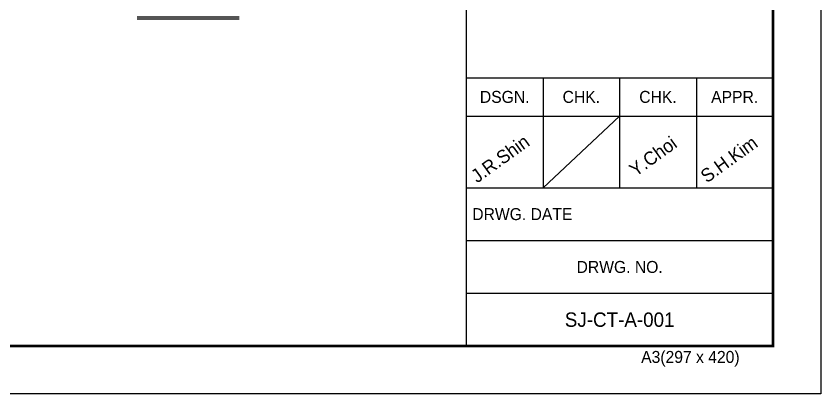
# Model space of a CAD drawing. Header units: millimetres. Extents: x 2557 to 34820, y 2099 to 24914.
# Drawn here: x 21917 to 34820, y 2099 to 8157 of the extents above; entities that cross this region are included whole.
import ezdxf
from ezdxf.enums import TextEntityAlignment as Align

# ---------------------------------------------------------------- set-up
doc = ezdxf.new("R2010")
doc.units = ezdxf.units.MM
for name, color, linetype in [('냉각탑_box', 1, 'Continuous'), ('냉각탑_form', 1, 'Continuous'), ('냉각탑_text', 3, 'Continuous')]:
    doc.layers.add(name, color=color, linetype=linetype)
doc.styles.add('돋움', font='Dotum.ttf')

# ---------------------------------------------------------------- blocks, each defined once
blk = doc.blocks.new('냉각탑form')
at = {"layer": 'Defpoints'}
blk.add_lwpolyline([(0, 297.07), (420.1, 297.07), (420.1, 0), (0, 0)], close=True, dxfattribs=at)
at = {"layer": '냉각탑_form'}
for p, q in [((346.08, 186.55), (346.08, 10)), ((346.08, 66.02), (410.1, 66.02)), ((362.09, 66.02), (362.09, 43.01)), ((378.09, 66.02), (378.09, 43.01)), ((394.1, 66.02), (394.1, 43.01)), ((346.08, 58.01), (410.1, 58.01)), ((378.09, 58.01), (362.09, 43.01)), ((346.08, 43.01), (410.1, 43.01)), ((346.08, 32.01), (410.1, 32.01)), ((346.08, 21.01), (410.1, 21.01))]:
    blk.add_line(p, q, dxfattribs=at)
at = {"layer": '냉각탑_form', "const_width": 0.5}
blk.add_lwpolyline([(10, 287.07), (10, 10), (410.1, 10), (410.1, 287.07)], close=True, dxfattribs=at)
at = {"layer": '냉각탑_form', "style": '돋움'}
for s, p in [('DSGN.', (354.09, 62.02)), ('CHK.', (370.09, 62.02)), ('CHK.', (386.09, 62.02)), ('APPR.', (402.1, 62.02)), ('DRWG. NO.', (378.09, 26.51))]:
    blk.add_text(s, height=2.501, dxfattribs=at).set_placement(p, align=Align.MIDDLE_CENTER)
for s, height, p in [('DRWG. DATE', 2.501, (347.32, 36.29)), ('A3(297 x 420)', 2.5006, (382.58, 6.47))]:
    blk.add_text(s, height=height, dxfattribs=at).set_placement(p)

msp = doc.modelspace()

# ---------------------------------------------------------------- linework, layer by layer
at = {"layer": '냉각탑_box'}
for p, q in [((23858.3, 8146.7), (25491.6, 8146.7)), ((23858.3, 8111.7), (25491.6, 8111.7))]:
    msp.add_line(p, q, dxfattribs=at)

# ---------------------------------------------------------------- block references
at = {"layer": '냉각탑_form', "xscale": 76.7980057517581, "yscale": 76.7980057517581, "zscale": 76.7980057517581}
msp.add_blockref('냉각탑form', (2556.6, 2098.9), dxfattribs=at)

# ---------------------------------------------------------------- texts
at = {"layer": '냉각탑_text', "style": '돋움'}
for s, p in [('J.R.Shin', (29308.9, 5472.4)), ('Y.Choi', (31849.1, 5574.9)), ('S.H.Kim', (32991.4, 5472.4))]:
    msp.add_text(s, height=215.09, rotation=35.81856, dxfattribs=at).set_placement(p)
msp.add_text('SJ-CT-A-001', height=230.45, dxfattribs=at).set_placement((31593.3, 3289.6), align=Align.MIDDLE_CENTER)

doc.saveas('drawing.dxf')
